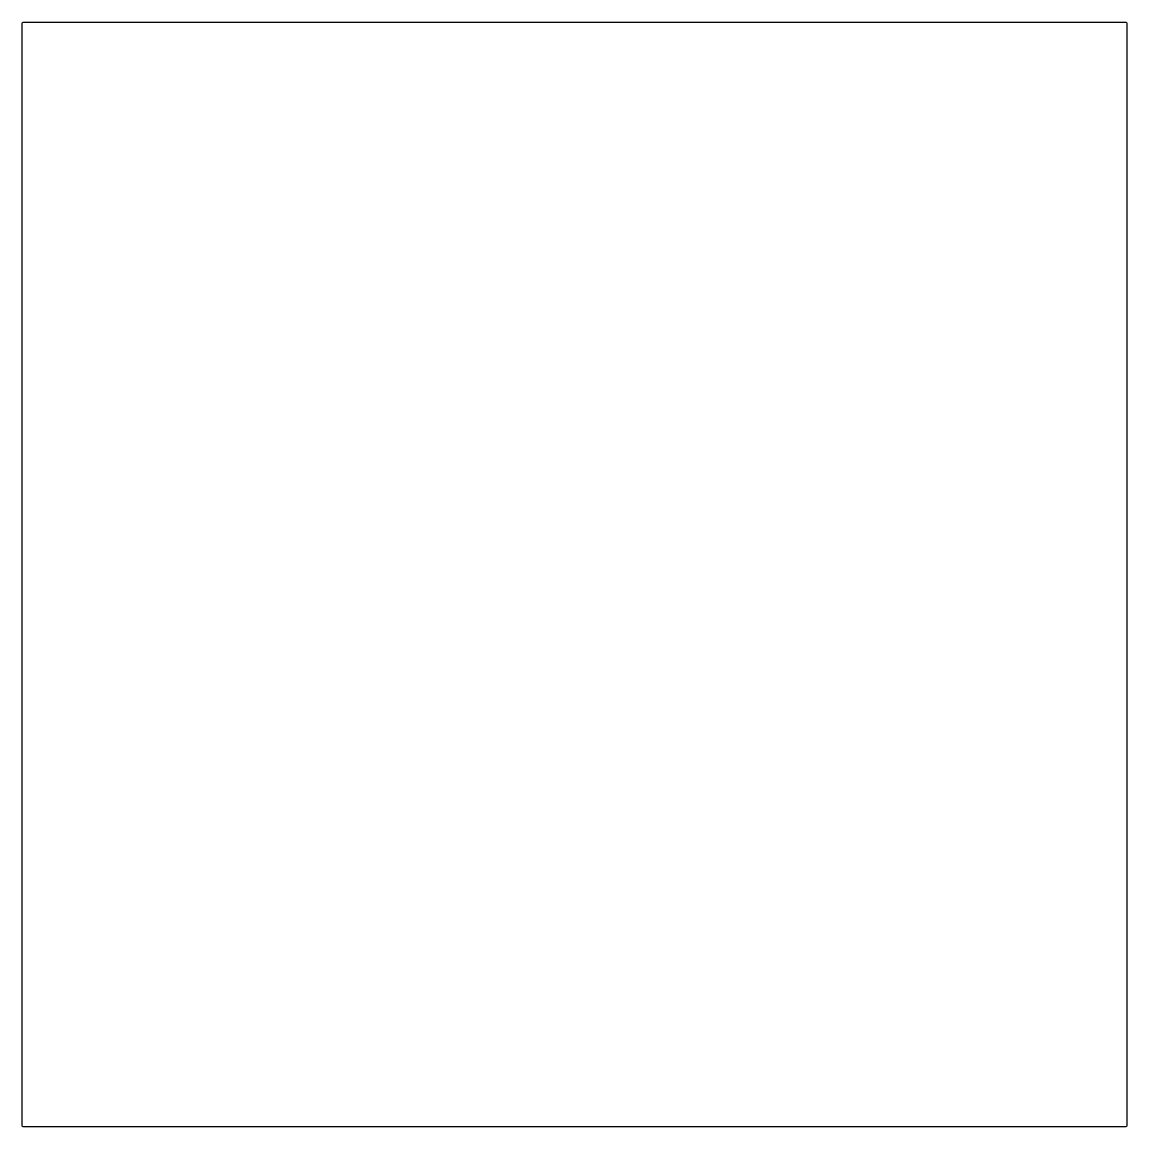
# Model space of a CAD drawing. Extents: x 0 to 40, y 0 to 40.
import ezdxf

# ---------------------------------------------------------------- set-up
doc = ezdxf.new("R2010")
doc.units = 0

msp = doc.modelspace()

# ---------------------------------------------------------------- linework, layer by layer
at = {"layer": 'Calque 1'}
for p, q in [((0.010411, 39.989774), (0.035562, 40.000192)), ((0.035562, 40.000192), (39.964424, 40.000192)), ((0.035562, 40.000192), (0.035562, 40.000192)), ((39.964424, 40.000192), (39.989575, 39.989774)), ((-0.000007, 39.964623), (0.010411, 39.989774)), ((-0.000007, 0.035761), (-0.000007, 39.964623)), ((39.989575, 39.989774), (39.999993, 39.964623)), ((39.999993, 39.964623), (39.999993, 0.035761)), ((0.010411, 0.01061), (-0.000007, 0.035761)), ((0.035562, 0.000192), (0.010411, 0.01061)), ((39.964424, 0.000192), (0.035562, 0.000192)), ((39.989575, 0.01061), (39.964424, 0.000192)), ((39.999993, 0.035761), (39.989575, 0.01061))]:
    msp.add_line(p, q, dxfattribs=at)

doc.saveas('drawing.dxf')
